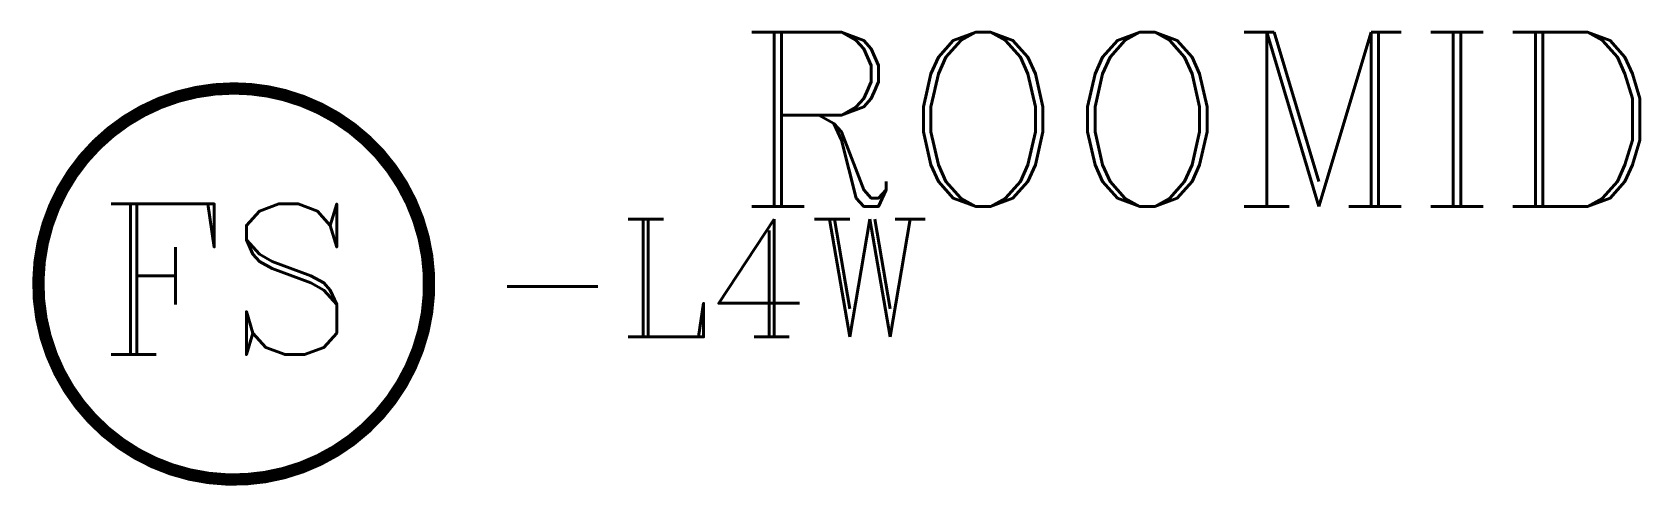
# Model space of a CAD drawing. Header units: inches. Extents: x -12.3 to 85.8, y -12.3 to 15.4.
import ezdxf

# ---------------------------------------------------------------- set-up
doc = ezdxf.new("R2010")
doc.units = ezdxf.units.IN
doc.header["$LTSCALE"] = 48
doc.header["$MEASUREMENT"] = 0
doc.styles.add('FSL12-1', font='complex.shx')
doc.styles.add('WS8th', font='complex.shx', dxfattribs={"height": 0.1875})
doc.styles.add('WSNotes', font='complex.shx', dxfattribs={"height": 18})

msp = doc.modelspace()

# ---------------------------------------------------------------- wipeouts: each hides what was drawn before it
msp.add_wipeout([(-11.925, -11.925), (45.883, -11.925), (45.883, 11.925), (-11.925, 11.925)])

# ---------------------------------------------------------------- next in the draw order: linework, layer by layer
at = {"linetype": 'Continuous', "const_width": 0.75}
msp.add_lwpolyline([(0, 11.925, 15.257052), (3.086, 11.519, 0.065543), (0, 11.925, 0.879053)], format="xyb", dxfattribs=at)

# ---------------------------------------------------------------- next in the draw order: texts
at = {"insert": (-8.272, 4.882), "char_height": 9.18, "width": 17.3135, "attachment_point": 1, "style": 'WS8th'}
msp.add_mtext('FS', dxfattribs=at)
at = {"linetype": 'Continuous', "insert": (15.456, 3.952), "char_height": 7.1719, "width": 103.54395, "attachment_point": 1, "style": 'FSL12-1'}
msp.add_mtext('-L4W', dxfattribs=at)
at = {"style": 'WSNotes', "flags": 1}
msp.add_attdef('ROOMID', (30.7, 4.731), '', height=10.625, dxfattribs=at)

doc.saveas('drawing.dxf')
